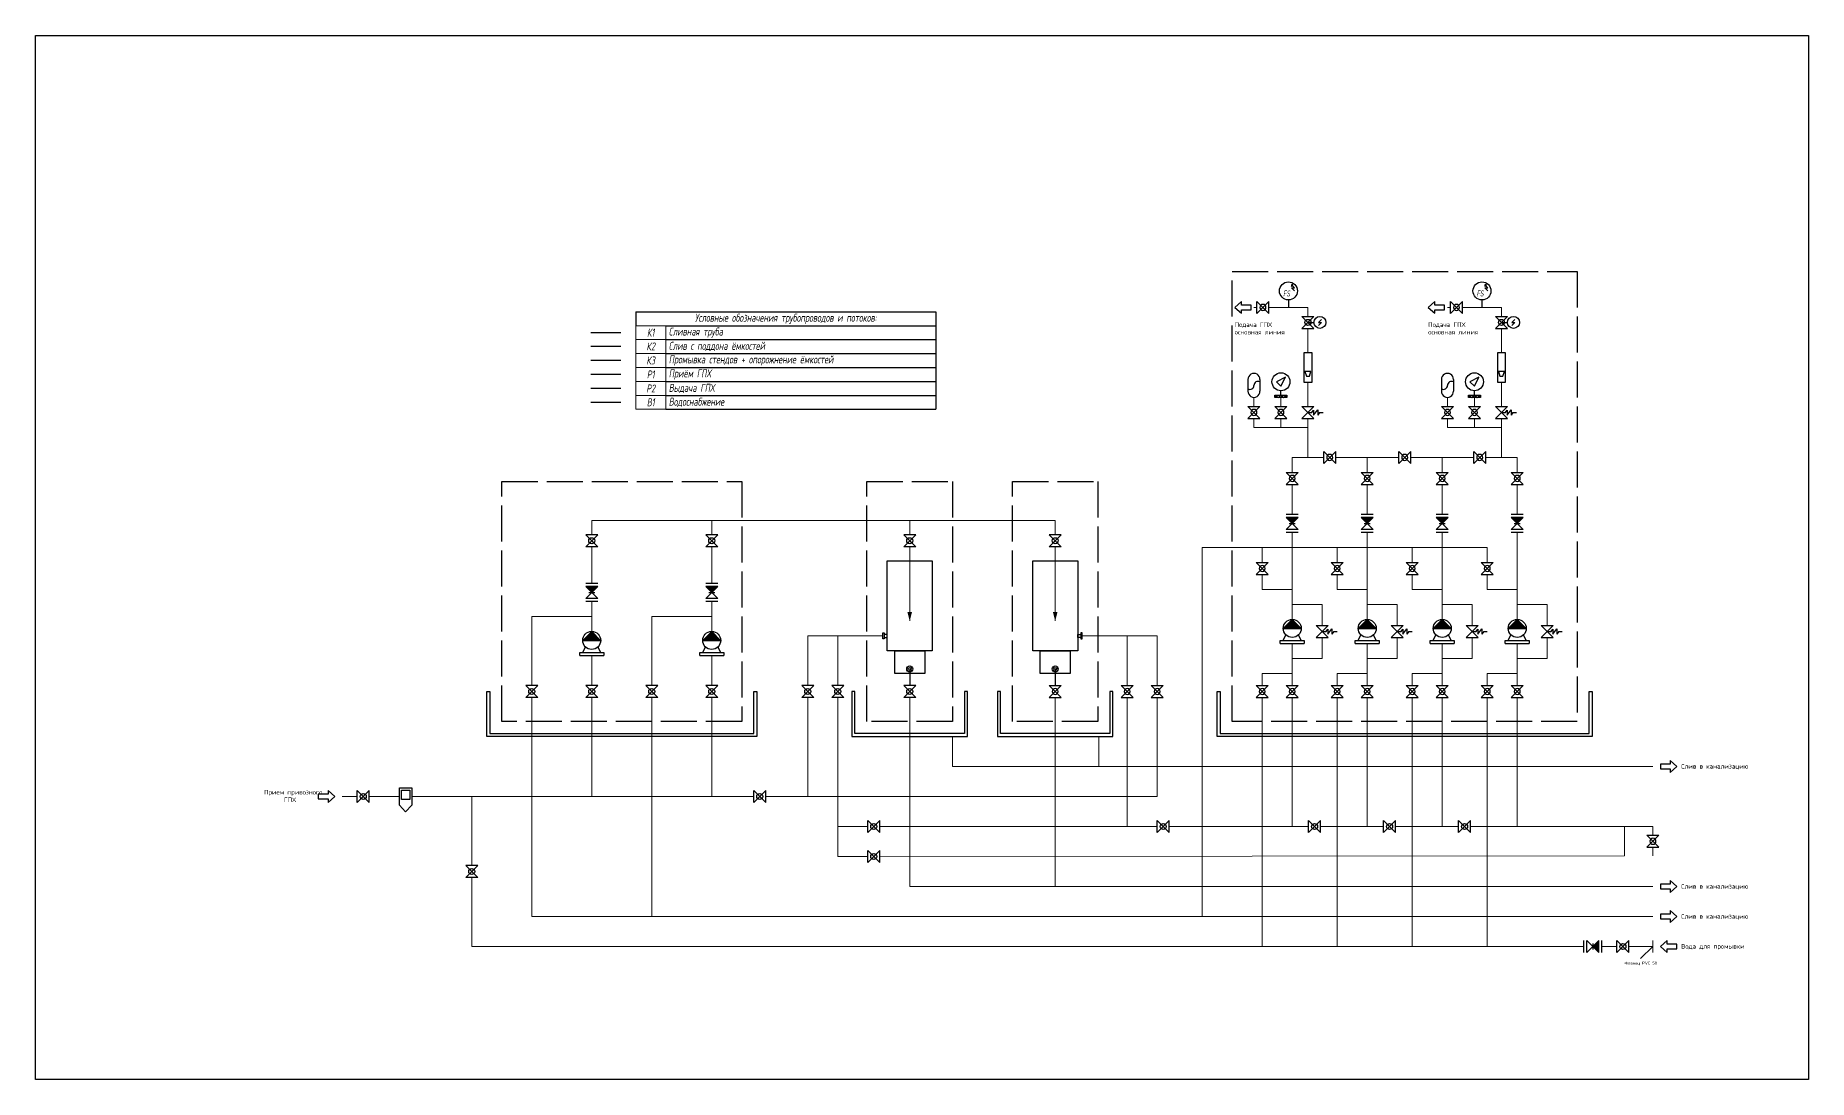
# Model space of a CAD drawing. Header units: inches. Extents: x -98789 to 102479, y -41186 to 39392.
# Drawn here: x -98789 to -39691, y -35588 to -794 of the extents above; entities that cross this region are included whole.
import ezdxf

# ---------------------------------------------------------------- set-up
doc = ezdxf.new("R2010")
doc.units = ezdxf.units.IN
doc.header["$MEASUREMENT"] = 0
doc.linetypes.add('ACAD_ISO02W100', pattern=[15, 12, -3])
doc.layers.add('1', color=7, linetype='Continuous')
doc.layers.add('система', color=1, linetype='Continuous')
for name, color, linetype, lineweight, true_color in [('В1+', 7, 'Continuous', 0, 0x0080ff), ('К1+', 7, 'Continuous', 0, 0xc85014), ('К2+', 7, 'Continuous', 0, 0xf0503c), ('К3+', 7, 'Continuous', 0, 0x823c3c), ('Р1+', 7, 'Continuous', 0, 0xff0080), ('Р2+', 7, 'Continuous', 0, 0xff80ff)]:
    doc.layers.add(name, color=color, linetype=linetype, lineweight=lineweight, true_color=true_color)
doc.styles.add('Eskd знаки', font='eskd.shx', dxfattribs={"width": 0.8, "oblique": 10})
doc.styles.add('Simplex25.085.15', font='isocpeur.ttf', dxfattribs={"height": 2.5})

# ---------------------------------------------------------------- blocks, each defined once
blk = doc.blocks.new('Насос')
h = blk.add_hatch(color=256)
h.dxf.hatch_style = 1
h.paths.add_polyline_path([(299, 0), (0, 300), (-299, 0)])
for p, q in [((-300, 0), (300, 0)), ((-400, -500), (-400, -400)), ((-400, -400), (400, -400)), ((-400, -500), (400, -500)), ((-300, -400), (-208, -216)), ((300, -400), (208, -216)), ((400, -400), (400, -500))]:
    blk.add_line(p, q)
at = {"ltscale": 10}
for q in [(-299, 0), (299, 0)]:
    blk.add_line((0, 300), q, dxfattribs=at)
blk.add_circle((0, 0), 300)
blk = doc.blocks.new('Ёмкость №2')
for points in [[(-750, 1500), (750, 1500), (750, -1500), (-750, -1500)], [(750, -950), (850, -950), (850, -1050), (750, -1050)], [(900, -900), (850, -900), (850, -1100), (900, -1100)], [(-500, -1500), (500, -1500), (500, -2250), (-500, -2250)]]:
    blk.add_lwpolyline(points, close=True)
for radius in [100, 50]:
    blk.add_circle((0, -2100), radius)
blk = doc.blocks.new('*T18')
at = {"color": 0, "linetype": 'ByBlock', "lineweight": -2, "transparency": 16777216}
for p, q in [((0, 0), (10000, 0)), ((0, 0), (0, -467)), ((10000, 0), (10000, -3244)), ((1000, -467), (10000, -467)), ((1000, -922), (10000, -922)), ((1000, -1389), (10000, -1389)), ((1000, -1856), (10000, -1856)), ((1000, -2322), (10000, -2322)), ((1000, -2789), (10000, -2789)), ((1000, -3244), (10000, -3244))]:
    blk.add_line(p, q, dxfattribs=at)
at = {"color": 7, "linetype": 'ByBlock', "lineweight": 15, "transparency": 16777216}
for p, q in [((0, -467), (1000, -467)), ((0, -467), (0, -3244)), ((1000, -467), (1000, -3244)), ((0, -922), (1000, -922)), ((0, -1389), (1000, -1389)), ((0, -1856), (1000, -1856)), ((0, -2322), (1000, -2322)), ((0, -2789), (1000, -2789)), ((0, -3244), (1000, -3244))]:
    blk.add_line(p, q, dxfattribs=at)
at = {"color": 0, "transparency": 16777216, "style": 'Eskd знаки'}
for s, insert, char_height, width, attachment_point in [('К1', (500, -694), 266.7, 910, 5), ('Сливная труба', (1100, -694), 266.67, 8800.02, 4), ('Условные обозначения трубопроводов и потоков:', (5000, -233), 266.67, 9997.82, 5), ('К2', (500, -1156), 266.7, 910, 5), ('Слив с поддона ёмкостей', (1100, -1156), 266.67, 8800.02, 4), ('К3', (500, -1622), 266.7, 910, 5), ('Промывка стендов + опорожнение ёмкостей', (1100, -1622), 266.67, 8800.02, 4), ('Р1', (500, -2089), 266.7, 910, 5), ('Приём ГПХ', (1100, -2089), 266.7, 8800.02, 4), ('Р2', (500, -2556), 266.7, 910, 5), ('В1', (500, -3017), 266.7, 910, 5), ('Выдача ГПХ', (1100, -2556), 266.7, 8800.02, 4), ('Водоснабжение', (1100, -3017), 266.67, 8800.02, 4)]:
    blk.add_mtext(s, dxfattribs=dict(at, insert=insert, char_height=char_height, width=width, attachment_point=attachment_point))
blk = doc.blocks.new('Кран шаровой')
for p, q in [((-200, 200), (-200, -200)), ((200, -200), (-200, 200)), ((200, 200), (-200, -200)), ((200, 200), (200, -200))]:
    blk.add_line(p, q)
blk.add_circle((0, 0), 100)
blk = doc.blocks.new('Обратный клапан')
h = blk.add_hatch(color=256)
h.dxf.hatch_style = 1
h.paths.add_polyline_path([(-200, 200), (-200, -200), (0, 0)])
for p, q in [((-300, 200), (-300, -200)), ((-200, 200), (-200, -200)), ((-200, -200), (200, 200)), ((-200, 200), (200, -200)), ((0, -100), (0, 100)), ((200, 200), (200, -200)), ((300, 200), (300, -200))]:
    blk.add_line(p, q)
blk = doc.blocks.new('Емкость №1')
for points in [[(-750, 1500), (750, 1500), (750, -1500), (-750, -1500)], [(-900, -900), (-850, -900), (-850, -1100), (-900, -1100)], [(-750, -950), (-850, -950), (-850, -1050), (-750, -1050)], [(-500, -1500), (500, -1500), (500, -2250), (-500, -2250)]]:
    blk.add_lwpolyline(points, close=True)
for radius in [100, 50]:
    blk.add_circle((0, -2100), radius)
blk = doc.blocks.new('Фильтр сетчатый')
for q in [(0, -285), (405, -285)]:
    blk.add_line((202, -509), q)
blk.add_lwpolyline([(0, -285), (0, 285), (405, 285), (405, -285)])
blk.add_lwpolyline([(64, 210), (340, 210), (340, -95), (64, -95)], close=True)
blk = doc.blocks.new('Гаситель пульсаций')
at = {"layer": 'система', "color": 0}
for p, q in [((-200, 596), (-200, 204)), ((200, 596), (200, 204))]:
    blk.add_line(p, q, dxfattribs=at)
for centre, radius, start, end in [((0, 600), 200, 358.8621, 181.1379), ((-135, 400), 135, 241.03063, 0.00395), ((0, 200), 200, 178.8621, 1.1379), ((138, 397), 138, 63.46804, 178.56441)]:
    blk.add_arc(centre, radius, start, end, dxfattribs=at)
blk = doc.blocks.new('Манометр с разделителем сред')
for p, q in [((150, 670), (-150, 520)), ((0, 370), (150, 670)), ((0, 370), (150, 670)), ((-150, 520), (0, 370))]:
    blk.add_line(p, q)
blk.add_lwpolyline([(-200, 70), (200, 70), (200, 0), (-200, 0)], close=True)
for points in [[(-200, 70), (-87, 0), (0, 70), (87, 0), (200, 70)], [(0, 70), (0, 220)]]:
    blk.add_lwpolyline(points)
blk.add_circle((0, 520), 300)
blk = doc.blocks.new('Кран шаровой с электроприводом')
for p, q in [((-200, -200), (-200, 200)), ((-200, 200), (200, -200)), ((-200, -200), (200, 200)), ((-100, 450), (0, 350)), ((0, 350), (0, 450)), ((0, 450), (100, 350)), ((0, 0), (0, 200)), ((200, -200), (200, 200))]:
    blk.add_line(p, q)
for centre, radius in [((0, 400), 200), ((0, 0), 100)]:
    blk.add_circle(centre, radius)
blk = doc.blocks.new('Перепускной клапан')
at = {"layer": 'система', "color": 7}
for p, q in [((-200, 200), (200, 200)), ((-200, 200), (200, -200)), ((200, 200), (-200, -200)), ((134, 0), (189, 80)), ((189, -90), (324, 86)), ((189, 80), (189, -90)), ((324, 86), (324, -87)), ((-200, -200), (200, -200)), ((0, 0), (134, 0)), ((383, 0), (324, -87)), ((383, 0), (503, 0))]:
    blk.add_line(p, q, dxfattribs=at)
blk = doc.blocks.new('Ротаметр')
for points in [[(-125, 1000), (125, 1000), (125, 0), (-125, 0)], [(100, 358), (-100, 358), (-50, 208), (50, 208)]]:
    blk.add_lwpolyline(points, close=True)
blk = doc.blocks.new('Датчик потока')
for p, q in [((200, 650), (100, 750)), ((200, 550), (100, 650)), ((100, 650), (200, 650)), ((0, 250), (0, 0))]:
    blk.add_line(p, q)
blk.add_circle((0, 550), 300)
at = {"layer": '1'}
for p, q in [((100, 750), (150, 750)), ((150, 750), (100, 750)), ((100, 750), (100, 700)), ((100, 700), (150, 750))]:
    blk.add_line(p, q, dxfattribs=at)
at = {"layer": '1', "insert": (-180, 564), "char_height": 200, "attachment_point": 1, "style": 'Eskd знаки'}
blk.add_mtext_dynamic_manual_height_columns('FS', width=522.43, gutter_width=22.5, heights=[0], dxfattribs=at)

msp = doc.modelspace()

# ---------------------------------------------------------------- linework, layer by layer
for p, q in [((-58818, -9856), (-58594, -9660)), ((-58818, -9856), (-58594, -10051)), ((-58594, -9778), (-58594, -9660)), ((-58269, -9778), (-58594, -9778)), ((-58594, -10051), (-58594, -9933)), ((-58594, -9933), (-58269, -9933)), ((-58269, -9933), (-58269, -9778)), ((-52368, -9856), (-52144, -9660)), ((-52368, -9856), (-52144, -10051)), ((-52144, -9778), (-52144, -9660)), ((-51819, -9778), (-52144, -9778)), ((-52144, -10051), (-52144, -9933)), ((-52144, -9933), (-51819, -9933)), ((-51819, -9933), (-51819, -9778)), ((-44301, -25078), (-44625, -25078)), ((-44625, -25078), (-44625, -25233)), ((-44625, -25233), (-44301, -25233)), ((-44301, -24960), (-44301, -25078)), ((-44077, -25156), (-44301, -24960)), ((-44077, -25156), (-44301, -25351)), ((-44301, -25233), (-44301, -25351)), ((-89037, -25960), (-89037, -26078)), ((-88813, -26156), (-89037, -25960)), ((-89037, -26078), (-89362, -26078)), ((-89362, -26078), (-89362, -26233)), ((-89362, -26233), (-89037, -26233)), ((-88813, -26156), (-89037, -26351)), ((-89037, -26233), (-89037, -26351)), ((-44301, -29078), (-44625, -29078)), ((-44625, -29078), (-44625, -29233)), ((-44625, -29233), (-44301, -29233)), ((-44301, -28960), (-44301, -29078)), ((-44077, -29156), (-44301, -28960)), ((-44077, -29156), (-44301, -29351)), ((-44301, -29233), (-44301, -29351)), ((-44301, -30078), (-44625, -30078)), ((-44625, -30078), (-44625, -30233)), ((-44301, -29960), (-44301, -30078)), ((-44077, -30156), (-44301, -29960)), ((-44625, -30233), (-44301, -30233)), ((-44077, -30156), (-44301, -30351)), ((-44301, -30233), (-44301, -30351)), ((-44875, -31156), (-45294, -31560)), ((-44625, -31156), (-44401, -30960)), ((-44625, -31156), (-44401, -31351)), ((-44401, -31078), (-44401, -30960)), ((-44077, -31078), (-44401, -31078)), ((-44401, -31351), (-44401, -31233)), ((-44401, -31233), (-44077, -31233)), ((-44077, -31233), (-44077, -31078))]:
    msp.add_line(p, q)
at = {"color": 1}
msp.add_lwpolyline([(-98789, -794), (-39691, -794), (-39691, -35588), (-98789, -35588)], close=True, dxfattribs=at)
at = {"linetype": 'ACAD_ISO02W100', "ltscale": 100}
for points in [[(-58900, -8656), (-47400, -8656), (-47400, -23656), (-58900, -23656)], [(-83250, -15656), (-75250, -15656), (-75250, -23656), (-83250, -23656)], [(-71075, -15656), (-68225, -15656), (-68225, -23656), (-71075, -23656)], [(-66225, -15656), (-63375, -15656), (-63375, -23656), (-66225, -23656)]]:
    msp.add_lwpolyline(points, close=True, dxfattribs=at)
for points in [[(-69650, -20006, 154, 0, 0), (-69650, -20306, 0, 0, 0)], [(-64800, -20006, 154, 0, 0), (-64800, -20306, 0, 0, 0)]]:
    msp.add_lwpolyline(points, format="xyseb")
for points in [[(-69650, -21906), (-69650, -22456)], [(-64800, -21906), (-64800, -22456)]]:
    msp.add_lwpolyline(points)
for points in [[(-83650, -22656), (-83650, -24056), (-74850, -24056), (-74850, -22656), (-74750, -22656), (-74750, -24156), (-83750, -24156), (-83750, -22656)], [(-67825, -22656), (-67825, -24056), (-71475, -24056), (-71475, -22656), (-71575, -22656), (-71575, -24156), (-67725, -24156), (-67725, -22656)], [(-62975, -22656), (-62975, -24056), (-66625, -24056), (-66625, -22656), (-66725, -22656), (-66725, -24156), (-62875, -24156), (-62875, -22656)], [(-59300, -22656), (-59300, -24056), (-47000, -24056), (-47000, -22656), (-46900, -22656), (-46900, -24156), (-59400, -24156), (-59400, -22656)]]:
    msp.add_lwpolyline(points, close=True)
at = {"layer": 'В1+', "lineweight": 30}
msp.add_lwpolyline([(-79281, -13023), (-80281, -13023)], dxfattribs=at)
at = {"layer": 'В1+'}
for points in [[(-56900, -22056), (-57900, -22056), (-57900, -22456)], [(-54400, -22056), (-55400, -22056), (-55400, -22456)], [(-51900, -22056), (-52900, -22056), (-52900, -22456)], [(-49400, -22056), (-50400, -22056), (-50400, -22456)], [(-57900, -22856), (-57900, -31156)], [(-55400, -22856), (-55400, -31156)], [(-52900, -22856), (-52900, -31156)], [(-50400, -22856), (-50400, -31156)], [(-84250, -28456), (-84250, -26156)], [(-84250, -28856), (-84250, -31156), (-47175, -31156)], [(-46575, -31156), (-46075, -31156)], [(-45675, -31156), (-44875, -31156)], [(-44875, -30956), (-44875, -31356)]]:
    msp.add_lwpolyline(points, dxfattribs=at)
at = {"layer": 'К1+', "lineweight": 30}
msp.add_lwpolyline([(-79281, -10701), (-80281, -10701)], dxfattribs=at)
at = {"layer": 'К1+'}
for points in [[(-50400, -18356), (-50400, -17856), (-59900, -17856), (-59900, -30156)], [(-57900, -18356), (-57900, -17856)], [(-55400, -18356), (-55400, -17856)], [(-52900, -18356), (-52900, -17856)], [(-56900, -19256), (-57900, -19256), (-57900, -18756)], [(-54400, -19256), (-55400, -19256), (-55400, -18756)], [(-51900, -19256), (-52900, -19256), (-52900, -18756)], [(-49400, -19256), (-50400, -19256), (-50400, -18756)], [(-80250, -20156), (-82250, -20156), (-82250, -22456)], [(-76250, -20156), (-78250, -20156), (-78250, -22456)], [(-44875, -30156), (-82250, -30156), (-82250, -22856)], [(-78250, -30156), (-78250, -22856)]]:
    msp.add_lwpolyline(points, dxfattribs=at)
at = {"layer": 'К2+', "lineweight": 30}
msp.add_lwpolyline([(-79281, -11156), (-80281, -11156)], dxfattribs=at)
at = {"layer": 'К2+'}
for points in [[(-68225, -24156), (-68225, -25156), (-44875, -25156)], [(-63350, -24156), (-63350, -25156)]]:
    msp.add_lwpolyline(points, dxfattribs=at)
at = {"layer": 'К3+', "lineweight": 30}
msp.add_lwpolyline([(-79281, -11623), (-80281, -11623)], dxfattribs=at)
at = {"layer": 'К3+'}
for points in [[(-44875, -29156), (-69650, -29156), (-69650, -22856)], [(-64800, -22856), (-64800, -29156)]]:
    msp.add_lwpolyline(points, dxfattribs=at)
at = {"layer": 'Р1+', "lineweight": 30}
msp.add_lwpolyline([(-79281, -12090), (-80281, -12090)], dxfattribs=at)
at = {"layer": 'Р1+'}
for points in [[(-80250, -17431), (-80250, -16956), (-64800, -16956), (-64800, -17431)], [(-76250, -17431), (-76250, -16956)], [(-69650, -17431), (-69650, -16956)], [(-80250, -19056), (-80250, -17831)], [(-76250, -19056), (-76250, -17831)], [(-69650, -17831), (-69650, -20306)], [(-64800, -17831), (-64800, -20306)], [(-80250, -19656), (-80250, -20656)], [(-76250, -19656), (-76250, -20656)], [(-80250, -21456), (-80250, -22456)], [(-76250, -21456), (-76250, -22456)], [(-80250, -22856), (-80250, -26156)], [(-76250, -22856), (-76250, -26156)], [(-88563, -26156), (-88063, -26156)], [(-86655, -26156), (-87663, -26156)], [(-74850, -26156), (-86250, -26156)]]:
    msp.add_lwpolyline(points, dxfattribs=at)
at = {"layer": 'Р2+'}
for points in [[(-58175, -9856), (-58075, -9856)], [(-56375, -10156), (-56375, -9856), (-57675, -9856)], [(-51725, -9856), (-51625, -9856)], [(-49925, -10156), (-49925, -9856), (-51225, -9856)], [(-56375, -11356), (-56375, -10556)], [(-49925, -11356), (-49925, -10556)], [(-56375, -13156), (-56375, -12356)], [(-49925, -13156), (-49925, -12356)], [(-58175, -13156), (-58175, -12856)], [(-57275, -13156), (-57275, -12856)], [(-51725, -13156), (-51725, -12856)], [(-50825, -13156), (-50825, -12856)], [(-56375, -13856), (-58175, -13856), (-58175, -13556)], [(-57275, -13856), (-57275, -13556)], [(-56375, -14856), (-56375, -13556)], [(-49925, -13856), (-51725, -13856), (-51725, -13556)], [(-50825, -13856), (-50825, -13556)], [(-49925, -14856), (-49925, -13556)], [(-56900, -14856), (-56900, -15356)], [(-55850, -14856), (-56900, -14856)], [(-53350, -14856), (-55450, -14856)], [(-54400, -14856), (-54400, -15356)], [(-50850, -14856), (-52950, -14856)], [(-51900, -14856), (-51900, -15356)], [(-49400, -14856), (-50450, -14856)], [(-49400, -14856), (-49400, -15356)], [(-56900, -15756), (-56900, -16756)], [(-54400, -15756), (-54400, -16756)], [(-51900, -15756), (-51900, -16756)], [(-49400, -15756), (-49400, -16756)], [(-56900, -17356), (-56900, -20256)], [(-54400, -17356), (-54400, -20256)], [(-51900, -17356), (-51900, -20256)], [(-49400, -17356), (-49400, -20256)], [(-56900, -19756), (-55900, -19756), (-55900, -20455)], [(-54400, -19756), (-53400, -19756), (-53400, -20455)], [(-51900, -19756), (-50900, -19756), (-50900, -20455)], [(-49400, -19756), (-48400, -19756), (-48400, -20455)], [(-70550, -20806), (-73050, -20806), (-73050, -22456)], [(-72050, -20806), (-72050, -22456)], [(-63900, -20806), (-61400, -20806), (-61400, -22456)], [(-62400, -20806), (-62400, -22456)], [(-55900, -20855), (-55900, -21556), (-56900, -21556)], [(-56900, -21056), (-56900, -22456)], [(-53400, -20855), (-53400, -21556), (-54400, -21556)], [(-54400, -21056), (-54400, -22456)], [(-50900, -20855), (-50900, -21556), (-51900, -21556)], [(-51900, -21056), (-51900, -22456)], [(-48400, -20855), (-48400, -21556), (-49400, -21556)], [(-49400, -21056), (-49400, -22456)], [(-74450, -26156), (-61400, -26156), (-61400, -22856)], [(-73050, -22856), (-73050, -26156)], [(-71050, -28156), (-72050, -28156), (-72050, -22856)], [(-62400, -22856), (-62400, -27156)], [(-56900, -22856), (-56900, -27156)], [(-54400, -22856), (-54400, -27156)], [(-51900, -22856), (-51900, -27156)], [(-49400, -22856), (-49400, -27156)], [(-71050, -27156), (-72050, -27156)], [(-61400, -27156), (-70650, -27156)], [(-45827, -27156), (-45827, -28139), (-70650, -28156)], [(-61000, -27156), (-56353, -27156)], [(-55953, -27156), (-53853, -27156)], [(-53453, -27156), (-51353, -27156)], [(-50953, -27156), (-44875, -27156), (-44875, -27447)], [(-44875, -28139), (-44875, -27847)]]:
    msp.add_lwpolyline(points, dxfattribs=at)
at = {"layer": 'Р2+', "lineweight": 30}
msp.add_lwpolyline([(-79281, -12556), (-80281, -12556)], dxfattribs=at)
at = {"layer": 'система', "color": 7}
for p, q in [((-56100, -20455), (-55700, -20455)), ((-56100, -20455), (-55700, -20855)), ((-55700, -20455), (-56100, -20855)), ((-55900, -20656), (-55766, -20656)), ((-55766, -20656), (-55711, -20575)), ((-55711, -20746), (-55576, -20570)), ((-55711, -20575), (-55711, -20746)), ((-55576, -20570), (-55576, -20743)), ((-55517, -20656), (-55576, -20743)), ((-55517, -20656), (-55398, -20656)), ((-53600, -20455), (-53200, -20455)), ((-53600, -20455), (-53200, -20855)), ((-53200, -20455), (-53600, -20855)), ((-53400, -20656), (-53266, -20656)), ((-53266, -20656), (-53211, -20575)), ((-53211, -20746), (-53076, -20570)), ((-53211, -20575), (-53211, -20746)), ((-53076, -20570), (-53076, -20743)), ((-53017, -20656), (-53076, -20743)), ((-53017, -20656), (-52898, -20656)), ((-51100, -20455), (-50700, -20455)), ((-51100, -20455), (-50700, -20855)), ((-50700, -20455), (-51100, -20855)), ((-50900, -20656), (-50766, -20656)), ((-50766, -20656), (-50711, -20575)), ((-50711, -20746), (-50576, -20570)), ((-50711, -20575), (-50711, -20746)), ((-50576, -20570), (-50576, -20743)), ((-50517, -20656), (-50576, -20743)), ((-50517, -20656), (-50398, -20656)), ((-48600, -20455), (-48200, -20455)), ((-48600, -20455), (-48200, -20855)), ((-48200, -20455), (-48600, -20855)), ((-48400, -20656), (-48266, -20656)), ((-48266, -20656), (-48211, -20575)), ((-48211, -20746), (-48076, -20570)), ((-48211, -20575), (-48211, -20746)), ((-48076, -20570), (-48076, -20743)), ((-48017, -20656), (-48076, -20743)), ((-48017, -20656), (-47898, -20656)), ((-56100, -20855), (-55700, -20855)), ((-53600, -20855), (-53200, -20855)), ((-51100, -20855), (-50700, -20855)), ((-48600, -20855), (-48200, -20855))]:
    msp.add_line(p, q, dxfattribs=at)

# ---------------------------------------------------------------- block references
for name, p in [('Датчик потока', (-57025, -9856)), ('Датчик потока', (-50575, -9856)), ('*T18', (-78781, -10003)), ('Ротаметр', (-56375, -12356)), ('Ротаметр', (-49925, -12356)), ('Гаситель пульсаций', (-58175, -12856)), ('Манометр с разделителем сред', (-57275, -12856)), ('Гаситель пульсаций', (-51725, -12856)), ('Манометр с разделителем сред', (-50825, -12856)), ('Перепускной клапан', (-56375, -13356)), ('Перепускной клапан', (-49925, -13356)), ('Емкость №1', (-69650, -19806)), ('Ёмкость №2', (-64800, -19806)), ('Насос', (-80250, -20956)), ('Насос', (-76250, -20956)), ('Насос', (-56900, -20556)), ('Насос', (-54400, -20556)), ('Насос', (-51900, -20556)), ('Насос', (-49400, -20556)), ('Фильтр сетчатый', (-86655, -26156))]:
    msp.add_blockref(name, p)
at = {"xscale": -1}
for p, rotation in [((-57875, -9856), 180), ((-51425, -9856), 180), ((-58175, -13356), 90.00000000000024), ((-57275, -13356), 90.00000000000024), ((-51725, -13356), 90.00000000000024), ((-50825, -13356), 90.00000000000024), ((-55650, -14856), 180), ((-53150, -14856), 180), ((-50650, -14856), 180), ((-56900, -15556), 90.00000000000024), ((-54400, -15556), 90.00000000000024), ((-51900, -15556), 90.00000000000024), ((-49400, -15556), 90.00000000000024), ((-57900, -18556), 90.00000000000024), ((-55400, -18556), 90.00000000000024), ((-52900, -18556), 90.00000000000024), ((-50400, -18556), 90.00000000000024), ((-64800, -22656), 90.00000000000024), ((-62400, -22656), 90.00000000000024), ((-61400, -22656), 90.00000000000024), ((-57900, -22656), 90.00000000000024), ((-56900, -22656), 90.00000000000024), ((-55400, -22656), 90.00000000000024), ((-54400, -22656), 90.00000000000024), ((-52900, -22656), 90.00000000000024), ((-51900, -22656), 90.00000000000024), ((-50400, -22656), 90.00000000000024), ((-49400, -22656), 90.00000000000024), ((-44876, -27647), 90.00000000000024)]:
    msp.add_blockref('Кран шаровой', p, dxfattribs=dict(at, rotation=rotation))
for name, p, rotation in [('Кран шаровой с электроприводом', (-56375, -10356), 270), ('Кран шаровой с электроприводом', (-49925, -10356), 270), ('Обратный клапан', (-56900, -17056), 270.0000000000001), ('Обратный клапан', (-54400, -17056), 270.0000000000001), ('Обратный клапан', (-51900, -17056), 270.0000000000001), ('Обратный клапан', (-49400, -17056), 270.0000000000001), ('Кран шаровой', (-80250, -17631), 269.9999999999997), ('Кран шаровой', (-76250, -17631), 269.9999999999997), ('Кран шаровой', (-69650, -17631), 269.9999999999997), ('Кран шаровой', (-64800, -17631), 269.9999999999997), ('Обратный клапан', (-80250, -19356), 270.0000000000001), ('Обратный клапан', (-76250, -19356), 270.0000000000001), ('Кран шаровой', (-82250, -22656), 269.9999999999997), ('Кран шаровой', (-80250, -22656), 269.9999999999997), ('Кран шаровой', (-78250, -22656), 269.9999999999997), ('Кран шаровой', (-76250, -22656), 269.9999999999997), ('Кран шаровой', (-73050, -22656), 269.9999999999997), ('Кран шаровой', (-72050, -22656), 269.9999999999997), ('Кран шаровой', (-69650, -22656), 269.9999999999997), ('Кран шаровой', (-87863, -26156), 179.9999999999997), ('Кран шаровой', (-74650, -26156), 179.9999999999997), ('Кран шаровой', (-70850, -27156), 179.9999999999997), ('Кран шаровой', (-61200, -27156), 179.9999999999997), ('Кран шаровой', (-56153, -27156), 179.9999999999997), ('Кран шаровой', (-53653, -27156), 179.9999999999997), ('Кран шаровой', (-51153, -27156), 179.9999999999997), ('Кран шаровой', (-70850, -28156), 179.9999999999997), ('Кран шаровой', (-84250, -28656), 269.9999999999997), ('Обратный клапан', (-46875, -31156), 180), ('Кран шаровой', (-45875, -31156), 179.9999999999997)]:
    msp.add_blockref(name, p, dxfattribs=dict(rotation=rotation))

# ---------------------------------------------------------------- texts
at = {"attachment_point": 1, "style": 'Simplex25.085.15'}
for s, width, heights, insert, char_height in [('Подача ГПХ\\Pосновная линия', 1501.84, [1017], (-58818, -10356), 150), ('Подача ГПХ\\Pосновная линия', 1501.84, [1017], (-52368, -10356), 150), ('Слив в канализацию', 2049.95, [535], (-43936, -25076), 150), ('\\pi35.51334;Прием привозного  \\P\\pi699.26334;ГПХ', 1728.53, [744], (-91206, -25939), 150), ('Слив в канализацию', 2049.95, [535], (-43936, -29076), 150), ('Слив в канализацию', 2049.95, [535], (-43936, -30076), 150), ('Вода для промывки', 2897.84, [2.5], (-43936, -31074), 150), ('Фланец PVC 50', 1039.53, [0], (-45827, -31658), 100)]:
    msp.add_mtext_dynamic_manual_height_columns(s, width=width, gutter_width=615, heights=heights, dxfattribs=dict(at, insert=insert, char_height=char_height))

doc.saveas('drawing.dxf')
